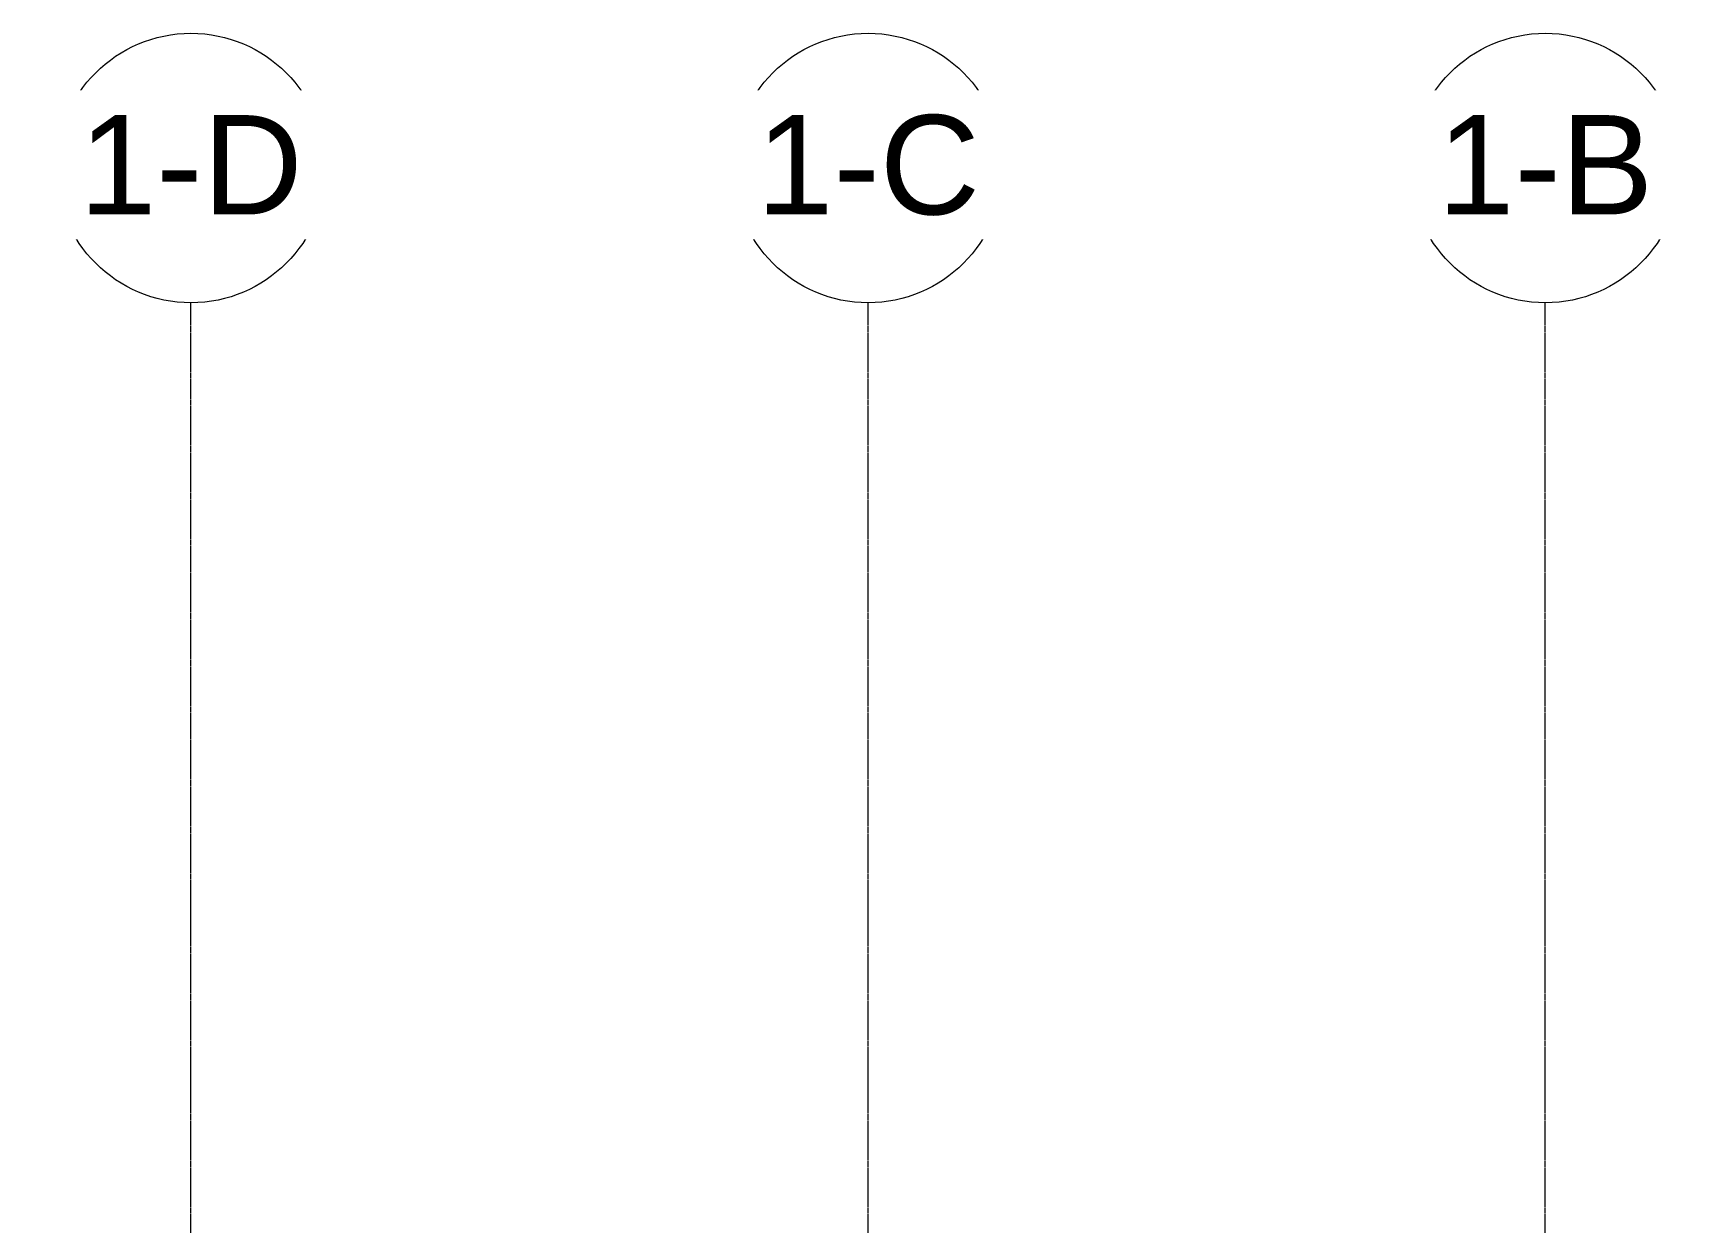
# Model space of a CAD drawing. Header units: inches. Extents: x 21386 to 98862, y -290 to 853.
# Drawn here: x 28597 to 29191, y 411 to 835 of the extents above; entities that cross this region are included whole.
import ezdxf

# ---------------------------------------------------------------- set-up
doc = ezdxf.new("R2010")
doc.units = ezdxf.units.IN
doc.header["$MEASUREMENT"] = 0
doc.linetypes.add('Grid Line 1_2_', pattern=[0.875, 0.5, -0.125, 0.125, -0.125])
doc.layers.add('S-GRID', color=1, linetype='Continuous', lineweight=9)
doc.layers.add('S-GRID-IDEN', color=1, linetype='Continuous', lineweight=9)
doc.styles.add('Arial_2', font='arial.ttf', dxfattribs={"height": 35.407186})

# ---------------------------------------------------------------- blocks, each defined once
blk = doc.blocks.new('Grid - Grid Head - Circle-14747-Building Section - North_South looking East _ Clinic')
at = {"layer": 'S-GRID-IDEN'}
blk.add_circle((21143.8, 786.66), 48, dxfattribs=at)

msp = doc.modelspace()

# ---------------------------------------------------------------- linework, layer by layer
at = {"layer": 'S-GRID', "linetype": 'Grid Line 1_2_'}
for p, q in [((28653.56, -132.76), (28653.56, 738.66)), ((28653.56, -132.76), (28653.56, 738.66)), ((28894.81, -132.76), (28894.81, 738.66)), ((28894.81, -132.76), (28894.81, 738.66)), ((29136.06, -132.76), (29136.06, 738.66)), ((29136.06, -132.76), (29136.06, 738.66))]:
    msp.add_line(p, q, dxfattribs=at)

# ---------------------------------------------------------------- block references
at = {"layer": 'S-GRID-IDEN'}
for p in [(7509.76, 0), (7751.01, 0), (7992.26, 0)]:
    msp.add_blockref('Grid - Grid Head - Circle-14747-Building Section - North_South looking East _ Clinic', p, dxfattribs=at)

# ---------------------------------------------------------------- next in the draw order: texts
at = {"layer": 'S-GRID-IDEN', "char_height": 35.407, "width": 85.104, "attachment_point": 2, "line_spacing_factor": 0.938532, "style": 'Arial_2', "bg_fill": 3, "box_fill_scale": 1.25, "bg_fill_color": 0, "bg_fill_transparency": 0}
for s, insert in [('3-6', (28653.55, 805.53)), ('3-5', (28894.8, 805.53)), ('3-4', (29136.05, 805.53))]:
    msp.add_mtext(s, dxfattribs=dict(at, insert=insert))

# ---------------------------------------------------------------- next in the draw order: block references
at = {"layer": 'S-GRID-IDEN'}
for p in [(7509.76, 0), (7751.01, 0), (7992.26, 0)]:
    msp.add_blockref('Grid - Grid Head - Circle-14747-Building Section - North_South looking East _ Clinic', p, dxfattribs=at)

# ---------------------------------------------------------------- next in the draw order: texts
at = {"layer": 'S-GRID-IDEN', "char_height": 35.407, "attachment_point": 2, "line_spacing_factor": 0.938532, "style": 'Arial_2', "bg_fill": 3, "box_fill_scale": 1.25, "bg_fill_color": 0, "bg_fill_transparency": 0}
for s, insert, width in [('1-D', (28653.55, 805.53), 94.608), ('1-C', (28894.8, 805.53), 94.608), ('1-B', (29136.05, 805.53), 91.584)]:
    msp.add_mtext(s, dxfattribs=dict(at, insert=insert, width=width))

doc.saveas('drawing.dxf')
